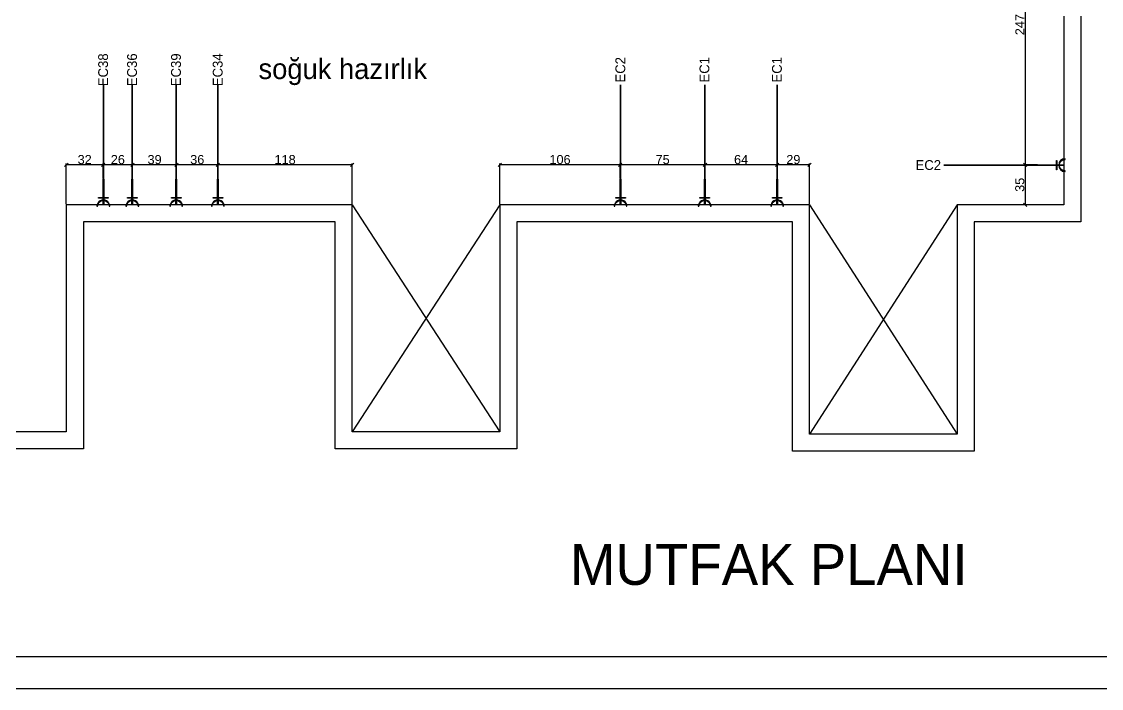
# Model space of a CAD drawing. Header units: centimetres. Extents: x 10243 to 22741, y 2279 to 4414.
# Drawn here: x 17629 to 18581, y 2279 to 2867 of the extents above; entities that cross this region are included whole.
import ezdxf
from ezdxf.enums import TextEntityAlignment as Align

# ---------------------------------------------------------------- set-up
doc = ezdxf.new("R2010")
doc.units = ezdxf.units.CM
doc.header["$MEASUREMENT"] = 0
doc.layers.add('ELEKTRİK', color=10, linetype='Continuous')
doc.layers.add('ELK', color=1, linetype='Continuous', lineweight=35)
doc.layers.add('xxx_Auto_Duvar_Duvar Plan Kesit', color=7, linetype='Continuous', lineweight=30)
doc.styles.get("Standard").update_dxf_attribs({"font": 'arial.ttf'})
doc.styles.add('TAKSİM', font='GOTHIC.TTF', dxfattribs={"height": 20})
doc.dimstyles.new('OLCU50', dxfattribs={"dimtxt": 8, "dimasz": 3, "dimexe": 1.25, "dimexo": 0.625, "dimtad": 1, "dimdec": 0, "dimtxsty": 'Standard', "dimblk": 'OBLIQUE', "dimcen": 2.5, "dimclrd": 256, "dimclre": 251, "dimclrt": 25, "dimadec": 0, "dimazin": 0, "dimtfac": 1, "dimtdec": 0, "dimtmove": 0, "dimatfit": 3, "dimldrblk": 'OBLIQUE', "dimfxl": 1, "dimarcsym": 0})

# ---------------------------------------------------------------- blocks, each defined once
blk = doc.blocks.new('A$C50025146')
at = {"layer": 'ELEKTRİK'}
for points in [[(16.0258407970905, 9.846670621633166), (16.5885051934838, 9.846670621633166), (16.5885051934838, 1.406704675742731), (16.0258407970905, 1.406704675742731)], [(6.940050297998823e-05, 5.345355450490388), (6.940050297998823e-05, 5.908019846885509), (22.50664525620232, 5.908019846885509), (22.50664525620232, 5.345355450490388)]]:
    blk.add_hatch(color=256, dxfattribs=at).paths.add_polyline_path(points)
h = blk.add_hatch(color=256, dxfattribs=at)
edge = h.paths.add_edge_path()
edge.add_line((23.70435837441619, 11.25333161261187), (23.70435837441619, 10.69066721622039))
edge.add_ellipse((23.70435837441619, 5.626687648689767), major_axis=(3.580774291992597, -3.580774291992606), ratio=0.9999999999999413, start_angle=134.9999999999983, end_angle=314.9999999999983)
edge.add_line((23.70435837441619, 0.5627080811555061), (23.70435837441619, 4.368476402305532e-05))
edge.add_ellipse((23.70435837441619, 5.626687648689767), major_axis=(3.978638102213783, 3.978638102213774), ratio=0.9999999999999128, start_angle=45.0000000000025, end_angle=225.0000000000025, ccw=False)
for points, elevation in [([(16.0258407970905, 1.406704675742731), (16.0258407970905, 9.846670621633166), (16.5885051934838, 9.846670621633166), (16.5885051934838, 1.406704675742731)], 4.791194770819646e-08), ([(6.940050297998823e-05, 5.908019846885509), (22.50664525620232, 5.908019846885509), (22.50664525620232, 5.345355450490388), (6.940050297998823e-05, 5.345355450490388)], 4.794507297291503e-08)]:
    blk.add_lwpolyline(points, close=True, dxfattribs=dict(at, elevation=elevation))
at = {"layer": 'ELEKTRİK', "elevation": 4.798666618537076e-08}
blk.add_lwpolyline([(23.70435837441437, 4.368476402305532e-05), (23.70435837441619, 0.5627080811555061, -0.9999999999999944), (23.70435837441619, 10.69066721622039), (23.70435837441619, 11.25333161261187, 0.9999999999999944)], format="xyb", close=True, dxfattribs=at)
blk = doc.blocks.new('_Oblique')
at = {"color": 0, "linetype": 'ByBlock', "lineweight": -2}
blk.add_line((-0.5, -0.5), (0.5, 0.5), dxfattribs=at)
blk = doc.blocks.new('*D76')
at = {"color": 251, "lineweight": -2, "transparency": 16777216}
for p, q in [((18524.46043411398, 2987.552589787098), (18512.3799451392, 2987.552589787098)), ((18524.46043411398, 2740.459561400117), (18512.3799451392, 2740.459561400117))]:
    blk.add_line(p, q, dxfattribs=at)
at = {"lineweight": -2, "transparency": 16777216}
blk.add_line((18513.6299451392, 2987.552589787098), (18513.6299451392, 2740.459561400117), dxfattribs=at)
at = {"layer": 'Defpoints', "color": 0, "transparency": 16777216}
for p in [(18525.08543411398, 2987.552589787098), (18513.6299451392, 2740.459561400117), (18525.08543411398, 2740.459561400117)]:
    blk.add_point(p, dxfattribs=at)
at = {"lineweight": -2, "transparency": 16777216, "xscale": 3, "yscale": 3, "zscale": 3}
for p, rotation in [((18513.6299451392, 2987.552589787098), 90), ((18513.6299451392, 2740.459561400117), 270)]:
    blk.add_blockref('_Oblique', p, dxfattribs=dict(at, rotation=rotation))
at = {"color": 25, "transparency": 16777216, "insert": (18508.98857406143, 2864.006075593602), "char_height": 8, "attachment_point": 5, "rotation": 90}
blk.add_mtext('247', dxfattribs=at)
blk = doc.blocks.new('*D77')
at = {"color": 251, "lineweight": -2, "transparency": 16777216}
for p, q in [((18524.46043411398, 2740.459561400117), (18512.37994513921, 2740.459561400117)), ((18546.96700996967, 2705.17822920192), (18512.37994513921, 2705.17822920192))]:
    blk.add_line(p, q, dxfattribs=at)
at = {"lineweight": -2, "transparency": 16777216}
blk.add_line((18513.62994513921, 2740.459561400117), (18513.62994513921, 2705.17822920192), dxfattribs=at)
at = {"layer": 'Defpoints', "color": 0, "transparency": 16777216}
for p in [(18525.08543411398, 2740.459561400117), (18513.62994513921, 2705.17822920192), (18547.59200996967, 2705.17822920192)]:
    blk.add_point(p, dxfattribs=at)
at = {"lineweight": -2, "transparency": 16777216, "xscale": 3, "yscale": 3, "zscale": 3}
for p, rotation in [((18513.62994513921, 2740.459561400117), 90), ((18513.62994513921, 2705.17822920192), 270)]:
    blk.add_blockref('_Oblique', p, dxfattribs=dict(at, rotation=rotation))
at = {"color": 25, "transparency": 16777216, "insert": (18508.91763272447, 2722.818895301013), "char_height": 8, "attachment_point": 5, "rotation": 90}
blk.add_mtext('35', dxfattribs=at)
blk = doc.blocks.new('*D78')
at = {"color": 251, "lineweight": -2, "transparency": 16777216}
for p, q in [((18295.07423723469, 2728.309805057618), (18295.07423723469, 2741.581418279793)), ((18323.59200996967, 2705.803229201919), (18323.59200996967, 2741.581418279793))]:
    blk.add_line(p, q, dxfattribs=at)
at = {"lineweight": -2, "transparency": 16777216}
blk.add_line((18323.59200996967, 2740.331418279793), (18295.07423723469, 2740.331418279793), dxfattribs=at)
at = {"layer": 'Defpoints', "color": 0, "transparency": 16777216}
for p in [(18295.07423723469, 2740.331418279793), (18295.07423723469, 2727.684805057618), (18323.59200996967, 2705.178229201919)]:
    blk.add_point(p, dxfattribs=at)
at = {"lineweight": -2, "transparency": 16777216, "xscale": 3, "yscale": 3, "zscale": 3, "rotation": 180}
blk.add_blockref('_Oblique', (18295.07423723469, 2740.331418279793), dxfattribs=at)
at = {"lineweight": -2, "transparency": 16777216, "xscale": 3, "yscale": 3, "zscale": 3}
blk.add_blockref('_Oblique', (18323.59200996967, 2740.331418279793), dxfattribs=at)
at = {"color": 25, "transparency": 16777216, "insert": (18309.33312360218, 2745.041002181566), "char_height": 8, "attachment_point": 5}
blk.add_mtext('29', dxfattribs=at)
blk = doc.blocks.new('*D79')
at = {"color": 251, "lineweight": -2, "transparency": 16777216}
for p, q in [((18231.47487058014, 2728.309805057618), (18231.47487058014, 2741.581418279793)), ((18295.07423723469, 2728.309805057618), (18295.07423723469, 2741.581418279793))]:
    blk.add_line(p, q, dxfattribs=at)
at = {"lineweight": -2, "transparency": 16777216}
blk.add_line((18295.07423723469, 2740.331418279793), (18231.47487058014, 2740.331418279793), dxfattribs=at)
at = {"layer": 'Defpoints', "color": 0, "transparency": 16777216}
for p in [(18231.47487058014, 2740.331418279793), (18231.47487058014, 2727.684805057618), (18295.07423723469, 2727.684805057618)]:
    blk.add_point(p, dxfattribs=at)
at = {"lineweight": -2, "transparency": 16777216, "xscale": 3, "yscale": 3, "zscale": 3, "rotation": 180}
blk.add_blockref('_Oblique', (18231.47487058014, 2740.331418279793), dxfattribs=at)
at = {"lineweight": -2, "transparency": 16777216, "xscale": 3, "yscale": 3, "zscale": 3}
blk.add_blockref('_Oblique', (18295.07423723469, 2740.331418279793), dxfattribs=at)
at = {"color": 25, "transparency": 16777216, "insert": (18263.27455390741, 2745.041002181566), "char_height": 8, "attachment_point": 5}
blk.add_mtext('64', dxfattribs=at)
blk = doc.blocks.new('*D80')
at = {"color": 251, "lineweight": -2, "transparency": 16777216}
for p, q in [((18156.79995753842, 2728.309805057618), (18156.79995753842, 2741.581418279793)), ((18231.47487058014, 2728.309805057618), (18231.47487058014, 2741.581418279793))]:
    blk.add_line(p, q, dxfattribs=at)
at = {"lineweight": -2, "transparency": 16777216}
blk.add_line((18231.47487058014, 2740.331418279793), (18156.79995753842, 2740.331418279793), dxfattribs=at)
at = {"layer": 'Defpoints', "color": 0, "transparency": 16777216}
for p in [(18156.79995753842, 2740.331418279793), (18156.79995753842, 2727.684805057618), (18231.47487058014, 2727.684805057618)]:
    blk.add_point(p, dxfattribs=at)
at = {"lineweight": -2, "transparency": 16777216, "xscale": 3, "yscale": 3, "zscale": 3, "rotation": 180}
blk.add_blockref('_Oblique', (18156.79995753842, 2740.331418279793), dxfattribs=at)
at = {"lineweight": -2, "transparency": 16777216, "xscale": 3, "yscale": 3, "zscale": 3}
blk.add_blockref('_Oblique', (18231.47487058014, 2740.331418279793), dxfattribs=at)
at = {"color": 25, "transparency": 16777216, "insert": (18194.13741405928, 2745.024631103804), "char_height": 8, "attachment_point": 5}
blk.add_mtext('75', dxfattribs=at)
blk = doc.blocks.new('*D81')
at = {"color": 251, "lineweight": -2, "transparency": 16777216}
for p, q in [((18050.59200996967, 2705.803229201919), (18050.59200996967, 2741.581418279793)), ((18156.79995753842, 2728.309805057618), (18156.79995753842, 2741.581418279793))]:
    blk.add_line(p, q, dxfattribs=at)
at = {"lineweight": -2, "transparency": 16777216}
blk.add_line((18156.79995753842, 2740.331418279793), (18050.59200996967, 2740.331418279793), dxfattribs=at)
at = {"layer": 'Defpoints', "color": 0, "transparency": 16777216}
for p in [(18050.59200996967, 2740.331418279793), (18156.79995753842, 2727.684805057618), (18050.59200996967, 2705.178229201919)]:
    blk.add_point(p, dxfattribs=at)
at = {"lineweight": -2, "transparency": 16777216, "xscale": 3, "yscale": 3, "zscale": 3, "rotation": 180}
blk.add_blockref('_Oblique', (18050.59200996967, 2740.331418279793), dxfattribs=at)
at = {"lineweight": -2, "transparency": 16777216, "xscale": 3, "yscale": 3, "zscale": 3}
blk.add_blockref('_Oblique', (18156.79995753842, 2740.331418279793), dxfattribs=at)
at = {"color": 25, "transparency": 16777216, "insert": (18103.69598375405, 2745.041002181566), "char_height": 8, "attachment_point": 5}
blk.add_mtext('106', dxfattribs=at)
blk = doc.blocks.new('*D82')
at = {"color": 251, "lineweight": -2, "transparency": 16777216}
for p, q in [((17802.22584837965, 2728.309805057618), (17802.22584837965, 2741.581418279793)), ((17920.59200996967, 2705.803229201919), (17920.59200996967, 2741.581418279793))]:
    blk.add_line(p, q, dxfattribs=at)
at = {"lineweight": -2, "transparency": 16777216}
blk.add_line((17920.59200996967, 2740.331418279793), (17802.22584837965, 2740.331418279793), dxfattribs=at)
at = {"layer": 'Defpoints', "color": 0, "transparency": 16777216}
for p in [(17802.22584837965, 2740.331418279793), (17802.22584837965, 2727.684805057618), (17920.59200996967, 2705.178229201919)]:
    blk.add_point(p, dxfattribs=at)
at = {"lineweight": -2, "transparency": 16777216, "xscale": 3, "yscale": 3, "zscale": 3, "rotation": 180}
blk.add_blockref('_Oblique', (17802.22584837965, 2740.331418279793), dxfattribs=at)
at = {"lineweight": -2, "transparency": 16777216, "xscale": 3, "yscale": 3, "zscale": 3}
blk.add_blockref('_Oblique', (17920.59200996967, 2740.331418279793), dxfattribs=at)
at = {"color": 25, "transparency": 16777216, "insert": (17861.40892917466, 2745.041002181566), "char_height": 8, "attachment_point": 5}
blk.add_mtext('118', dxfattribs=at)
blk = doc.blocks.new('*D83')
at = {"color": 251, "lineweight": -2, "transparency": 16777216}
for p, q in [((17765.74657975454, 2728.309805057618), (17765.74657975454, 2741.581418279793)), ((17802.22584837965, 2728.309805057618), (17802.22584837965, 2741.581418279793))]:
    blk.add_line(p, q, dxfattribs=at)
at = {"lineweight": -2, "transparency": 16777216}
blk.add_line((17802.22584837965, 2740.331418279793), (17765.74657975454, 2740.331418279793), dxfattribs=at)
at = {"layer": 'Defpoints', "color": 0, "transparency": 16777216}
for p in [(17765.74657975454, 2740.331418279793), (17765.74657975454, 2727.684805057618), (17802.22584837965, 2727.684805057618)]:
    blk.add_point(p, dxfattribs=at)
at = {"lineweight": -2, "transparency": 16777216, "xscale": 3, "yscale": 3, "zscale": 3, "rotation": 180}
blk.add_blockref('_Oblique', (17765.74657975454, 2740.331418279793), dxfattribs=at)
at = {"lineweight": -2, "transparency": 16777216, "xscale": 3, "yscale": 3, "zscale": 3}
blk.add_blockref('_Oblique', (17802.22584837965, 2740.331418279793), dxfattribs=at)
at = {"color": 25, "transparency": 16777216, "insert": (17783.9862140671, 2745.043730694527), "char_height": 8, "attachment_point": 5}
blk.add_mtext('36', dxfattribs=at)
blk = doc.blocks.new('*D84')
at = {"color": 251, "lineweight": -2, "transparency": 16777216}
for p, q in [((17727.02542660139, 2728.309805057618), (17727.02542660139, 2741.581418279793)), ((17765.74657975454, 2728.309805057618), (17765.74657975454, 2741.581418279793))]:
    blk.add_line(p, q, dxfattribs=at)
at = {"lineweight": -2, "transparency": 16777216}
blk.add_line((17765.74657975454, 2740.331418279793), (17727.02542660139, 2740.331418279793), dxfattribs=at)
at = {"layer": 'Defpoints', "color": 0, "transparency": 16777216}
for p in [(17727.02542660139, 2740.331418279793), (17727.02542660139, 2727.684805057618), (17765.74657975454, 2727.684805057618)]:
    blk.add_point(p, dxfattribs=at)
at = {"lineweight": -2, "transparency": 16777216, "xscale": 3, "yscale": 3, "zscale": 3, "rotation": 180}
blk.add_blockref('_Oblique', (17727.02542660139, 2740.331418279793), dxfattribs=at)
at = {"lineweight": -2, "transparency": 16777216, "xscale": 3, "yscale": 3, "zscale": 3}
blk.add_blockref('_Oblique', (17765.74657975454, 2740.331418279793), dxfattribs=at)
at = {"color": 25, "transparency": 16777216, "insert": (17746.38600317797, 2745.043730694527), "char_height": 8, "attachment_point": 5}
blk.add_mtext('39', dxfattribs=at)
blk = doc.blocks.new('*D85')
at = {"color": 251, "lineweight": -2, "transparency": 16777216}
for p, q in [((17700.97543694591, 2728.309805057618), (17700.97543694591, 2741.581418279793)), ((17727.02542660139, 2728.309805057618), (17727.02542660139, 2741.581418279793))]:
    blk.add_line(p, q, dxfattribs=at)
at = {"lineweight": -2, "transparency": 16777216}
blk.add_line((17727.02542660139, 2740.331418279793), (17700.97543694591, 2740.331418279793), dxfattribs=at)
at = {"layer": 'Defpoints', "color": 0, "transparency": 16777216}
for p in [(17700.97543694591, 2740.331418279793), (17700.97543694591, 2727.684805057618), (17727.02542660139, 2727.684805057618)]:
    blk.add_point(p, dxfattribs=at)
at = {"lineweight": -2, "transparency": 16777216, "xscale": 3, "yscale": 3, "zscale": 3, "rotation": 180}
blk.add_blockref('_Oblique', (17700.97543694591, 2740.331418279793), dxfattribs=at)
at = {"lineweight": -2, "transparency": 16777216, "xscale": 3, "yscale": 3, "zscale": 3}
blk.add_blockref('_Oblique', (17727.02542660139, 2740.331418279793), dxfattribs=at)
at = {"color": 25, "transparency": 16777216, "insert": (17714.00043177365, 2745.041002181566), "char_height": 8, "attachment_point": 5}
blk.add_mtext('26', dxfattribs=at)
blk = doc.blocks.new('*D86')
at = {"color": 251, "lineweight": -2, "transparency": 16777216}
for p, q in [((17668.59200996967, 2705.803229201919), (17668.59200996967, 2741.581418279793)), ((17700.97543694591, 2728.309805057618), (17700.97543694591, 2741.581418279793))]:
    blk.add_line(p, q, dxfattribs=at)
at = {"lineweight": -2, "transparency": 16777216}
blk.add_line((17700.97543694591, 2740.331418279793), (17668.59200996967, 2740.331418279793), dxfattribs=at)
at = {"layer": 'Defpoints', "color": 0, "transparency": 16777216}
for p in [(17668.59200996967, 2740.331418279793), (17700.97543694591, 2727.684805057618), (17668.59200996967, 2705.178229201919)]:
    blk.add_point(p, dxfattribs=at)
at = {"lineweight": -2, "transparency": 16777216, "xscale": 3, "yscale": 3, "zscale": 3, "rotation": 180}
blk.add_blockref('_Oblique', (17668.59200996967, 2740.331418279793), dxfattribs=at)
at = {"lineweight": -2, "transparency": 16777216, "xscale": 3, "yscale": 3, "zscale": 3}
blk.add_blockref('_Oblique', (17700.97543694591, 2740.331418279793), dxfattribs=at)
at = {"color": 25, "transparency": 16777216, "insert": (17684.78372345779, 2745.043730694527), "char_height": 8, "attachment_point": 5}
blk.add_mtext('32', dxfattribs=at)

msp = doc.modelspace()

# ---------------------------------------------------------------- linework, layer by layer
for p, q in [((18050.59200996967, 2705.178229201919), (17920.59200996967, 2505.178229201919)), ((17920.59200996967, 2705.178229201919), (18050.59200996967, 2505.178229201919)), ((18453.59200996967, 2705.178229201919), (18323.59200996967, 2503.178229201919)), ((18323.59200996967, 2705.178229201919), (18453.59200996967, 2503.178229201919))]:
    msp.add_line(p, q)
for points in [[(16681.93401490132, 2278.977417197534), (19451.93401490132, 2278.977417197534), (19451.93401490132, 4237.563275783393), (16681.93401490132, 4237.563275783393)], [(16737.89361086092, 2306.957215177332), (19423.95421692152, 2306.957215177332), (19423.95421692152, 4209.583477803594), (16737.89361086092, 4209.583477803594)]]:
    msp.add_lwpolyline(points, close=True)
at = {"layer": 'ELK', "color": 1}
for p, q in [((17701.25676914414, 2810.937451439818), (17701.25676914411, 2727.684805057618)), ((17726.74409440322, 2810.937451439818), (17726.74409440319, 2727.684805057618)), ((17765.46524755638, 2810.937451439818), (17765.46524755635, 2727.684805057618)), ((17802.22584837968, 2810.937451439818), (17802.22584837965, 2727.684805057618)), ((18157.08128973665, 2810.937451439818), (18157.08128973662, 2727.684805057618)), ((18231.19353838197, 2810.937451439818), (18231.19353838194, 2727.684805057618)), ((18295.07423723472, 2810.937451439818), (18295.07423723469, 2727.684805057618)), ((18441.83278773177, 2740.178229201948), (18525.08543411397, 2740.178229201919))]:
    msp.add_line(p, q, dxfattribs=at)
at = {"layer": 'xxx_Auto_Duvar_Duvar Plan Kesit', "lineweight": 30}
for points in [[(18020.48814745397, 3408.194120168436), (18021.30585016128, 3300.178229201919), (17974.59200996967, 3300.178229201919), (17969.59200996967, 3300.178229201919), (17969.59200996967, 3165.178229201919), (18191.59200996967, 3165.178229201919), (18191.59200996967, 3191.178229201919), (18325.59200996967, 3191.178229201919), (18325.59200996967, 3165.178229201919), (18547.59200996967, 3165.178229201919), (18547.59200996967, 2705.178229201919), (18453.59200996967, 2705.178229201919), (18453.59200996967, 2503.178229201919), (18323.59200996967, 2503.178229201919), (18323.59200996967, 2705.178229201919), (18050.59200996967, 2705.178229201919), (18050.59200996967, 2505.178229201919), (17920.59200996967, 2505.178229201919), (17920.59200996967, 2705.178229201919), (17668.59200996967, 2705.178229201919), (17668.59200996967, 2505.178229201919), (17518.59200996967, 2505.178229201919)], [(18035.53410495713, 3402.180057933339), (18036.41983307785, 3285.178229201919), (17984.59200996967, 3285.178229201919), (17984.59200996967, 3180.178229201919), (18176.59200996967, 3180.178229201919), (18176.59200996967, 3206.178229201919), (18340.59200996967, 3206.178229201919), (18340.59200996967, 3180.178229201919), (18562.59200996967, 3180.178229201919), (18562.59200996967, 2690.178229201919), (18468.59200996967, 2690.178229201919), (18468.59200996967, 2488.178229201919), (18308.59200996967, 2488.178229201919), (18308.59200996967, 2690.178229201919), (18065.59200996967, 2690.178229201919), (18065.59200996967, 2490.178229201919), (17905.59200996967, 2490.178229201919), (17905.59200996967, 2690.178229201919), (17683.59200996967, 2690.178229201919), (17683.59200996967, 2490.178229201919), (17503.59200996967, 2490.178229201919)]]:
    msp.add_lwpolyline(points, dxfattribs=at)

# ---------------------------------------------------------------- block references
at = {"layer": 'ELEKTRİK'}
msp.add_blockref('A$C50025146', (18525.08536471347, 2734.551541553231, -4.794507297291503e-08), dxfattribs=at)
at = {"layer": 'ELEKTRİK', "rotation": 270}
for p in [(17695.63008149542, 2727.684874458121, -4.794507297291503e-08), (17721.1174067545, 2727.684874458121, -4.794507297291503e-08), (17759.83855990766, 2727.684874458121, -4.794507297291503e-08), (17796.59916073097, 2727.684874458121, -4.794507297291503e-08), (18151.45460208793, 2727.684874458121, -4.794507297291503e-08), (18225.56685073326, 2727.684874458121, -4.794507297291503e-08), (18289.447549586, 2727.684874458121, -4.794507297291503e-08)]:
    msp.add_blockref('A$C50025146', p, dxfattribs=at)

# ---------------------------------------------------------------- texts
at = {"style": 'TAKSİM'}
for s, height, p in [('soğuk hazırlık', 18, (17837.96749014777, 2816.047414985499)), ('MUTFAK PLANI', 36, (18112.50266755882, 2370.232759974488))]:
    msp.add_text(s, height=height, dxfattribs=at).set_placement(p)
at = {"layer": 'ELK', "color": 1, "style": 'TAKSİM'}
for s, p in [('EC38', (17705.3502028786, 2824.215366986058)), ('EC36', (17730.83752813769, 2824.215366986058)), ('EC39', (17769.55868129084, 2824.215366986058)), ('EC34', (17806.31928211415, 2824.215366986058)), ('EC2', (18161.17472347111, 2824.215366986058)), ('EC1', (18235.28697211644, 2824.215366986058)), ('EC1', (18299.16767096918, 2824.215366986058))]:
    msp.add_text(s, height=8.64, rotation=90, dxfattribs=at).set_placement(p, align=Align.CENTER)
msp.add_text('EC2', height=8.64, dxfattribs=at).set_placement((18428.26328141088, 2735.940686004818), align=Align.CENTER)

# ---------------------------------------------------------------- dimensions: what is measured, and where the dimension line sits
for base, p1, p2, picture, middle in [((18513.6299451392, 2740.459561400117), (18525.08543411397, 2987.552589787097), (18525.08543411397, 2740.459561400116), '*D76', (18508.98857406143, 2864.006075593602)), ((18513.62994513921, 2705.17822920192), (18525.08543411397, 2740.459561400116), (18547.59200996967, 2705.178229201919), '*D77', (18508.91763272447, 2722.818895301013))]:
    dim = msp.add_linear_dim(base=base, p1=p1, p2=p2, angle=90, dimstyle='OLCU50', override={"dimtmove": 1})
    dim.commit()
    dim.dimension.update_dxf_attribs({"geometry": picture, "text_midpoint": middle})
for base, p1, p2, picture, middle in [((17668.59200996967, 2740.331418279793), (17700.97543694591, 2727.684805057618), (17668.59200996967, 2705.178229201919), '*D86', (17684.78372345779, 2745.043730694527)), ((17700.97543694591, 2740.331418279793), (17727.02542660139, 2727.684805057618), (17700.97543694591, 2727.684805057618), '*D85', (17714.00043177365, 2745.041002181566)), ((17727.02542660139, 2740.331418279793), (17765.74657975454, 2727.684805057618), (17727.02542660139, 2727.684805057618), '*D84', (17746.38600317797, 2745.043730694527)), ((17765.74657975454, 2740.331418279793), (17802.22584837965, 2727.684805057618), (17765.74657975454, 2727.684805057618), '*D83', (17783.9862140671, 2745.043730694527)), ((17802.22584837965, 2740.331418279793), (17920.59200996967, 2705.178229201919), (17802.22584837965, 2727.684805057618), '*D82', (17861.40892917466, 2745.041002181566)), ((18050.59200996967, 2740.331418279793), (18156.79995753842, 2727.684805057618), (18050.59200996967, 2705.178229201919), '*D81', (18103.69598375405, 2745.041002181566)), ((18156.79995753842, 2740.331418279793), (18231.47487058014, 2727.684805057618), (18156.79995753842, 2727.684805057618), '*D80', (18194.13741405928, 2745.024631103804)), ((18231.47487058014, 2740.331418279793), (18295.07423723469, 2727.684805057618), (18231.47487058014, 2727.684805057618), '*D79', (18263.27455390741, 2745.041002181566))]:
    dim = msp.add_linear_dim(base=base, p1=p1, p2=p2, dimstyle='OLCU50', override={"dimtmove": 1})
    dim.commit()
    dim.dimension.update_dxf_attribs({"geometry": picture, "text_midpoint": middle})
dim = msp.add_linear_dim(base=(18295.07423723469, 2740.331418279793), p1=(18323.59200996967, 2705.178229201919), p2=(18295.07423723469, 2727.684805057618), dimstyle='OLCU50')
dim.commit()
dim.dimension.update_dxf_attribs({"geometry": '*D78', "text_midpoint": (18309.33312360218, 2745.041002181566)})

doc.saveas('drawing.dxf')
